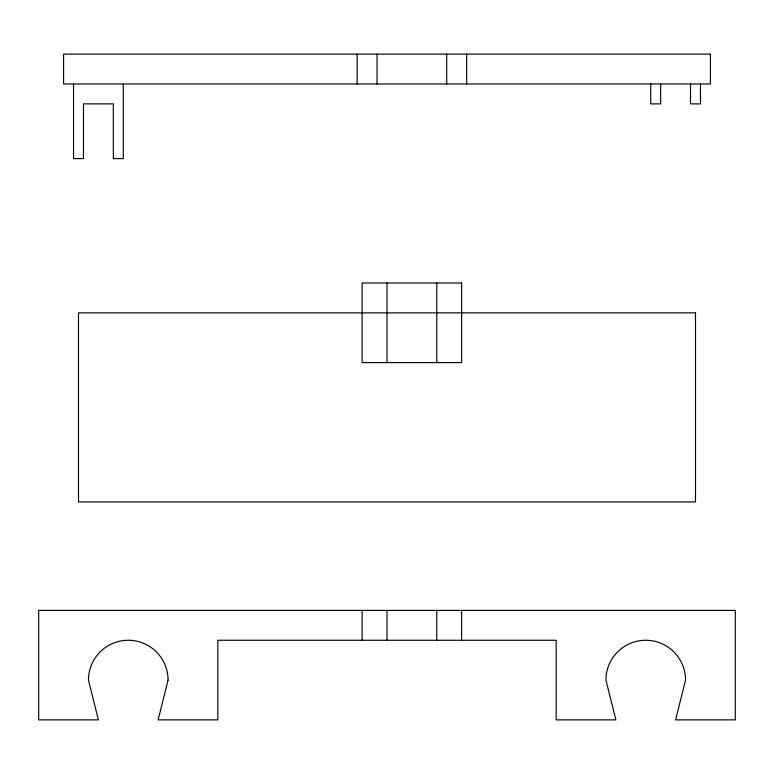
<?xml version="1.0" encoding="UTF-8"?>
<svg xmlns="http://www.w3.org/2000/svg" width="774" height="774" viewBox="0 0 774 774"><rect width="100%" height="100%" fill="white"/><g stroke="black" fill="none" stroke-linecap="round" stroke-linejoin="round"><path stroke-width="1.16" d="M700.47 83.979L700.47 103.88L690.514 103.88L690.514 83.979M660.667 83.979L660.667 103.88L650.711 103.88L650.711 83.379M466.616 54.122L466.616 83.979M461.633 610.405L461.633 640.262M446.704 54.122L446.704 83.979M436.759 283.003L436.759 362.619M436.759 610.405L436.759 640.262M387 283.003L387 362.619M387 610.405L387 640.262M377.044 54.122L377.044 83.979M362.126 610.405L362.126 640.262M357.143 54.122L357.143 83.979M123.289 84.424L123.289 158.612L113.333 158.612L113.333 103.88L83.486 103.88L83.486 158.612L73.53 158.612L73.53 83.979M168.064 680.065L158.119 719.878L217.823 719.878L217.823 640.262L556.177 640.262L556.177 719.878L615.881 719.878L605.936 680.065A39.803 39.803 0 0 1 645.739 640.262A39.803 39.803 0 0 1 685.541 680.065L675.596 719.878L735.3 719.878L735.3 610.405L38.7 610.405L38.7 719.878L98.404 719.878L88.459 680.065A39.803 39.803 0 0 1 128.261 640.262A39.803 39.803 0 0 1 168.064 680.065M710.426 54.122L63.574 54.122L63.574 83.979L710.426 83.979L710.426 54.122M461.633 283.003L362.126 283.003L362.126 362.619L461.633 362.619L461.633 283.003M695.497 312.86L78.503 312.86L78.503 501.939L695.497 501.939L695.497 312.86"/></g></svg>
